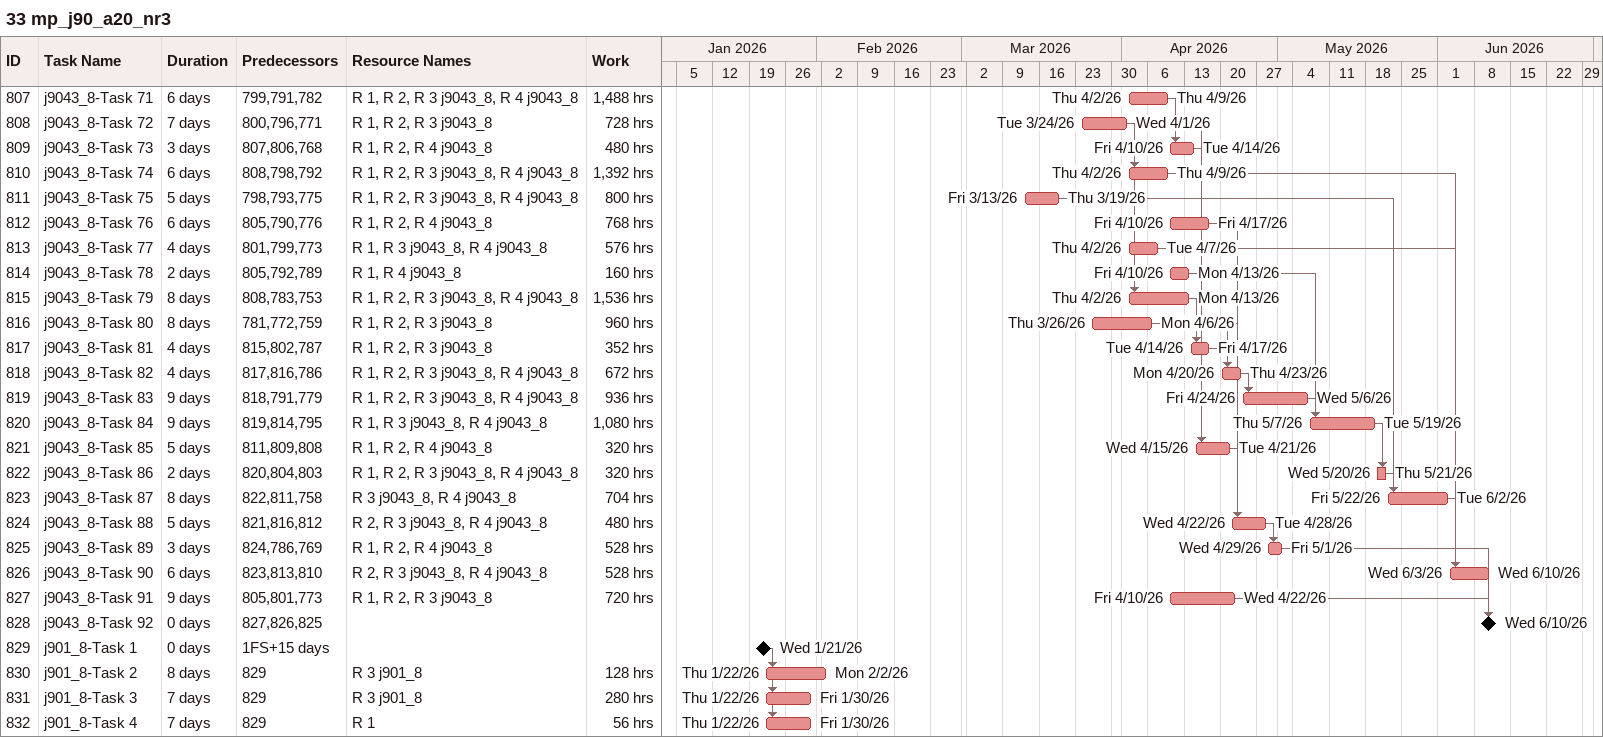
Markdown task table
33 mp_j90_a20_nr3

| ID | Task | Duration | Start | Finish | Predecessors | Resources | Work (h) |
|---|---|---|---|---|---|---|---|
| 807 | j9043_8-Task 71 | 6d | 2026-04-02 | 2026-04-09 | 799, 791, 782 | R 1, R 2, R 3 j9043_8, R 4 j9043_8 | 1488 |
| 808 | j9043_8-Task 72 | 7d | 2026-03-24 | 2026-04-01 | 800, 796, 771 | R 1, R 2, R 3 j9043_8 | 728 |
| 809 | j9043_8-Task 73 | 3d | 2026-04-10 | 2026-04-14 | 807, 806, 768 | R 1, R 2, R 4 j9043_8 | 480 |
| 810 | j9043_8-Task 74 | 6d | 2026-04-02 | 2026-04-09 | 808, 798, 792 | R 1, R 2, R 3 j9043_8, R 4 j9043_8 | 1392 |
| 811 | j9043_8-Task 75 | 5d | 2026-03-13 | 2026-03-19 | 798, 793, 775 | R 1, R 2, R 3 j9043_8, R 4 j9043_8 | 800 |
| 812 | j9043_8-Task 76 | 6d | 2026-04-10 | 2026-04-17 | 805, 790, 776 | R 1, R 2, R 4 j9043_8 | 768 |
| 813 | j9043_8-Task 77 | 4d | 2026-04-02 | 2026-04-07 | 801, 799, 773 | R 1, R 3 j9043_8, R 4 j9043_8 | 576 |
| 814 | j9043_8-Task 78 | 2d | 2026-04-10 | 2026-04-13 | 805, 792, 789 | R 1, R 4 j9043_8 | 160 |
| 815 | j9043_8-Task 79 | 8d | 2026-04-02 | 2026-04-13 | 808, 783, 753 | R 1, R 2, R 3 j9043_8, R 4 j9043_8 | 1536 |
| 816 | j9043_8-Task 80 | 8d | 2026-03-26 | 2026-04-06 | 781, 772, 759 | R 1, R 2, R 3 j9043_8 | 960 |
| 817 | j9043_8-Task 81 | 4d | 2026-04-14 | 2026-04-17 | 815, 802, 787 | R 1, R 2, R 3 j9043_8 | 352 |
| 818 | j9043_8-Task 82 | 4d | 2026-04-20 | 2026-04-23 | 817, 816, 786 | R 1, R 2, R 3 j9043_8, R 4 j9043_8 | 672 |
| 819 | j9043_8-Task 83 | 9d | 2026-04-24 | 2026-05-06 | 818, 791, 779 | R 1, R 2, R 3 j9043_8, R 4 j9043_8 | 936 |
| 820 | j9043_8-Task 84 | 9d | 2026-05-07 | 2026-05-19 | 819, 814, 795 | R 1, R 3 j9043_8, R 4 j9043_8 | 1080 |
| 821 | j9043_8-Task 85 | 5d | 2026-04-15 | 2026-04-21 | 811, 809, 808 | R 1, R 2, R 4 j9043_8 | 320 |
| 822 | j9043_8-Task 86 | 2d | 2026-05-20 | 2026-05-21 | 820, 804, 803 | R 1, R 2, R 3 j9043_8, R 4 j9043_8 | 320 |
| 823 | j9043_8-Task 87 | 8d | 2026-05-22 | 2026-06-02 | 822, 811, 758 | R 3 j9043_8, R 4 j9043_8 | 704 |
| 824 | j9043_8-Task 88 | 5d | 2026-04-22 | 2026-04-28 | 821, 816, 812 | R 2, R 3 j9043_8, R 4 j9043_8 | 480 |
| 825 | j9043_8-Task 89 | 3d | 2026-04-29 | 2026-05-01 | 824, 786, 769 | R 1, R 2, R 4 j9043_8 | 528 |
| 826 | j9043_8-Task 90 | 6d | 2026-06-03 | 2026-06-10 | 823, 813, 810 | R 2, R 3 j9043_8, R 4 j9043_8 | 528 |
| 827 | j9043_8-Task 91 | 9d | 2026-04-10 | 2026-04-22 | 805, 801, 773 | R 1, R 2, R 3 j9043_8 | 720 |
| 828 | j9043_8-Task 92 | 0d | 2026-06-10 | 2026-06-10 | 827, 826, 825 |  |  |
| 829 | j901_8-Task 1 | 0d | 2026-01-21 | 2026-01-21 | 1FS+15d |  |  |
| 830 | j901_8-Task 2 | 8d | 2026-01-22 | 2026-02-02 | 829 | R 3 j901_8 | 128 |
| 831 | j901_8-Task 3 | 7d | 2026-01-22 | 2026-01-30 | 829 | R 3 j901_8 | 280 |
| 832 | j901_8-Task 4 | 7d | 2026-01-22 | 2026-01-30 | 829 | R 1 | 56 |
